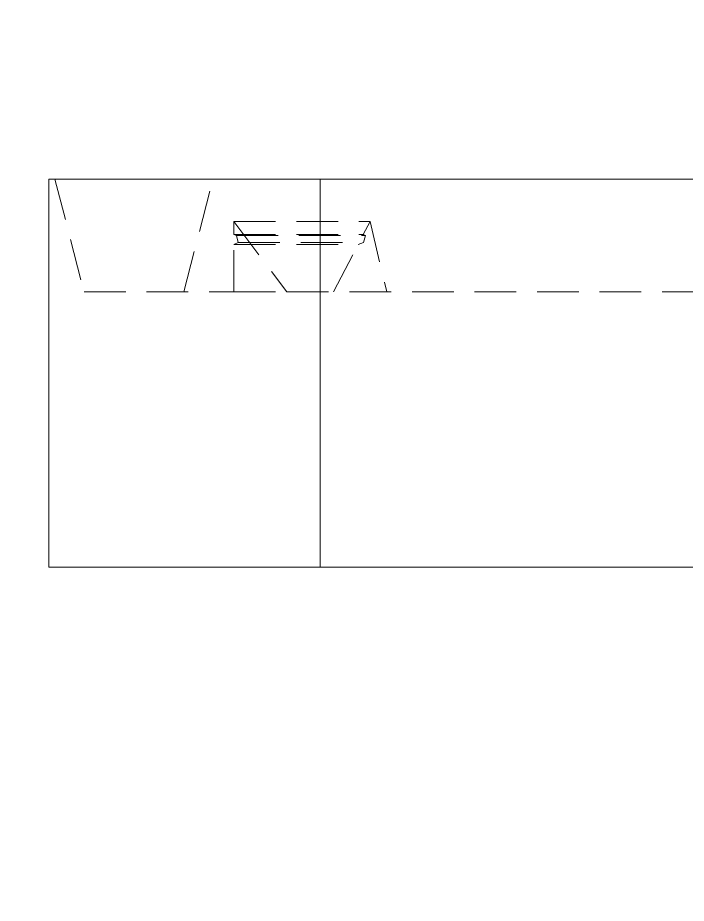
# Model space of a CAD drawing. Header units: feet. Extents: x 873 to 1463, y 2730 to 2935.
# Drawn here: x 1297.23 to 1301.24, y 2828.26 to 2833.57 of the extents above; entities that cross this region are included whole.
import ezdxf

# ---------------------------------------------------------------- set-up
doc = ezdxf.new("R2010")
doc.units = ezdxf.units.FT
doc.header["$MEASUREMENT"] = 0
doc.linetypes.add('HIDDEN', pattern=[0.375, 0.25, -0.125])
doc.styles.add('PAPER SPACE TXT', font='technic_.ttf', dxfattribs={"height": 0.125})
doc.dimstyles.new('PAPER SPACE', dxfattribs={"dimscale": 0, "dimtxt": 0.125, "dimasz": 0.125, "dimexe": 0, "dimexo": 0.020508, "dimgap": 0.041992, "dimtad": 1, "dimdec": 4, "dimzin": 3, "dimdsep": 46, "dimlunit": 4, "dimtxsty": 'PAPER SPACE TXT', "dimcen": 0.125, "dimclrd": 1, "dimclre": 1, "dimclrt": 7, "dimadec": 0, "dimazin": 0, "dimtfac": 1, "dimtdec": 4, "dimtofl": 0, "dimtmove": 2, "dimatfit": 3, "dimfxl": 1, "dimfrac": 2, "dimtolj": 1, "dimtzin": 0, "dimarcsym": 1})

msp = doc.modelspace()

# ---------------------------------------------------------------- linework, layer by layer
at = {"color": 7, "linetype": 'Continuous', "lineweight": 15}
for p, q in [((1297.4128, 2832.6049), (1297.4128, 2830.2764)), ((1299.0404, 2832.6049), (1297.4128, 2832.6049)), ((1299.0404, 2832.6049), (1299.0404, 2830.2764)), ((1301.5551, 2832.6049), (1299.0404, 2832.6049)), ((1299.0404, 2830.2764), (1297.4128, 2830.2764)), ((1301.5551, 2830.2764), (1299.0404, 2830.2764))]:
    msp.add_line(p, q, dxfattribs=at)
at = {"color": 7, "linetype": 'HIDDEN', "lineweight": 0}
for p, q in [((1297.4494, 2832.6049), (1297.6237, 2831.9276)), ((1298.2225, 2831.9276), (1298.3968, 2832.6049)), ((1298.5218, 2832.3509), (1299.3385, 2832.3509)), ((1298.5218, 2832.3509), (1298.8404, 2831.9276)), ((1298.5218, 2832.2721), (1298.5218, 2832.3509)), ((1299.2979, 2832.2721), (1299.3385, 2832.3509)), ((1299.3385, 2832.3509), (1299.4391, 2831.9276)), ((1298.5218, 2832.2721), (1299.2979, 2832.2721)), ((1298.5375, 2832.2667), (1298.5218, 2832.2721)), ((1298.5375, 2832.2667), (1299.3108, 2832.2667)), ((1298.5484, 2832.2243), (1298.5375, 2832.2667)), ((1299.3108, 2832.2667), (1299.2979, 2832.2721)), ((1299.2999, 2832.2243), (1299.3108, 2832.2667)), ((1298.5218, 2832.2132), (1298.5484, 2832.2243)), ((1298.5218, 2832.2132), (1299.2676, 2832.2132)), ((1298.5218, 2831.9276), (1298.5218, 2832.2132)), ((1298.5484, 2832.2243), (1299.2999, 2832.2243)), ((1299.1206, 2831.9276), (1299.2676, 2832.2132)), ((1299.2676, 2832.2132), (1299.2999, 2832.2243)), ((1297.6237, 2831.9276), (1298.5218, 2831.9276)), ((1298.5218, 2831.9276), (1298.8404, 2831.9276)), ((1298.8404, 2831.9276), (1301.3167, 2831.9276))]:
    msp.add_line(p, q, dxfattribs=at)

# ---------------------------------------------------------------- leaders
msp.add_leader([(1300.6812, 2817.6432), (1271.215, 2836.7054), (1265.507, 2836.7054)], dimstyle='PAPER SPACE', override={"dimscale": 66.653699, "dimtad": 0})

doc.saveas('drawing.dxf')
